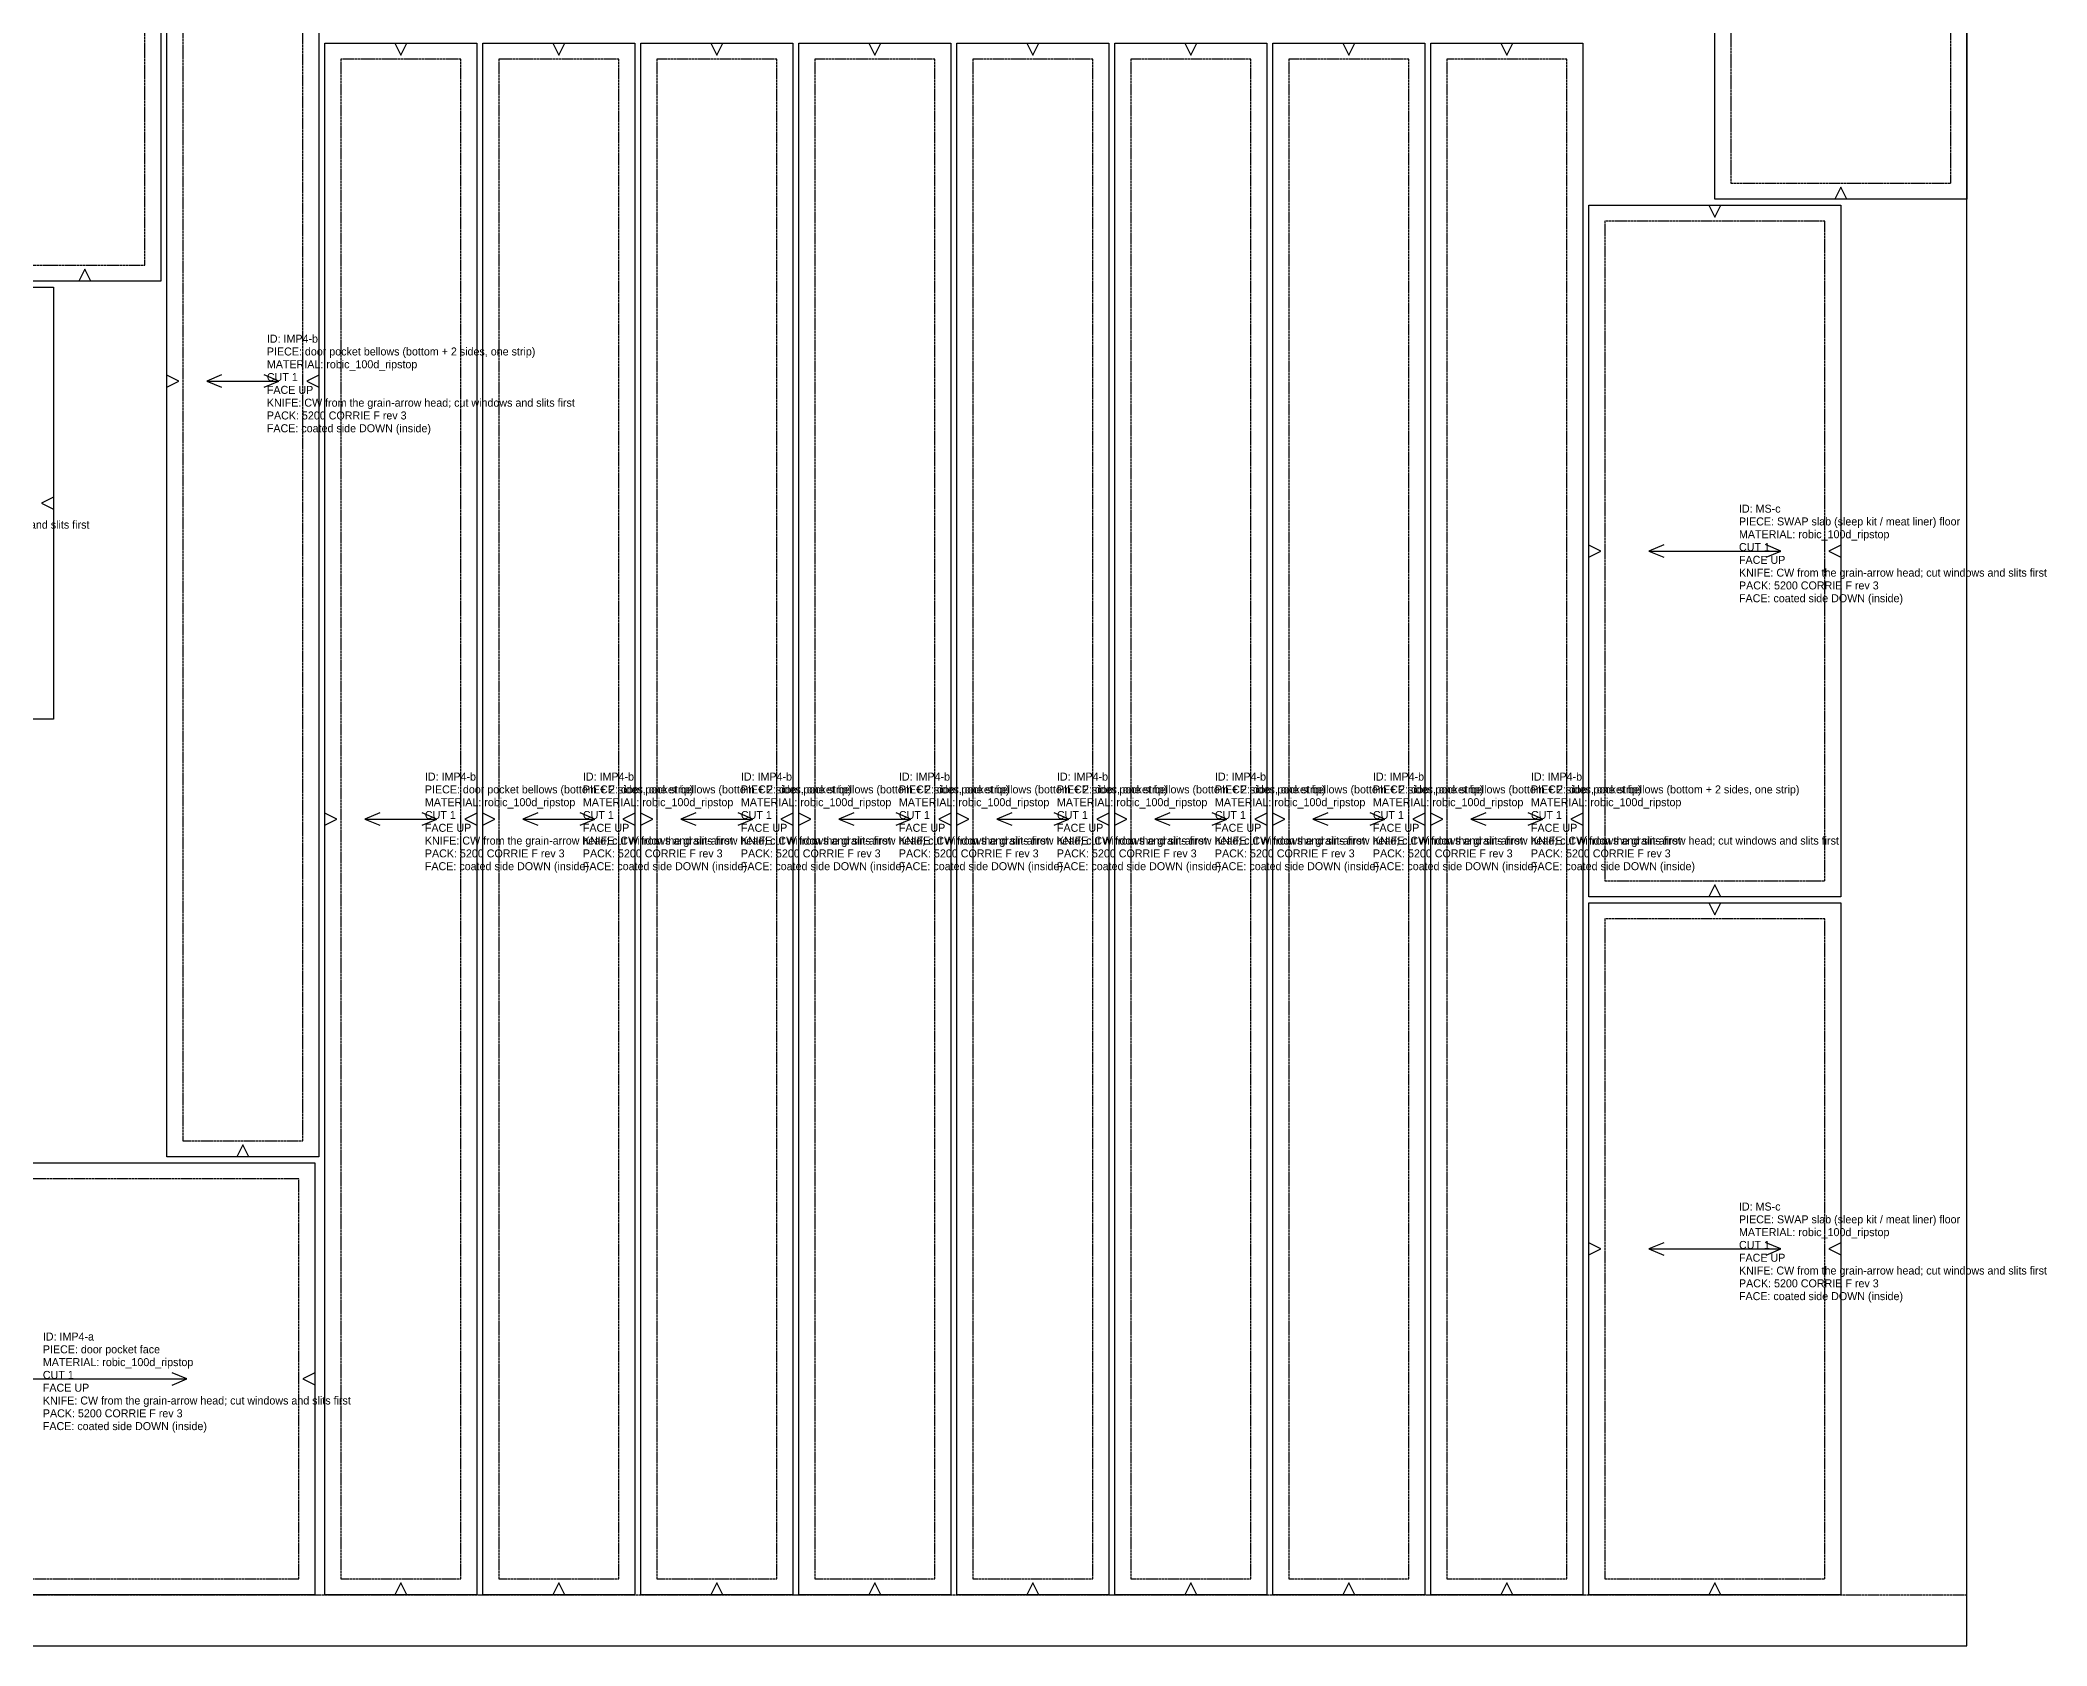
# Model space of a CAD drawing. Header units: millimetres. Extents: x 0 to 9408, y -22 to 1524.
# Drawn here: x 8342 to 9345, y 0 to 803 of the extents above; entities that cross this region are included whole.
import ezdxf

# ---------------------------------------------------------------- set-up
doc = ezdxf.new("R2010")
doc.units = ezdxf.units.MM
doc.linetypes.add('DASHED', pattern=[1.524, 1.27, -0.254])
for name, color, linetype in [('CUT', 7, 'Continuous'), ('GRAIN', 5, 'Continuous'), ('NOTCH', 1, 'Continuous'), ('SEW', 3, 'Continuous'), ('TEXT', 2, 'Continuous')]:
    doc.layers.add(name, color=color, linetype=linetype)

msp = doc.modelspace()

# ---------------------------------------------------------------- linework, layer by layer
at = {"layer": 'CUT'}
for points in [[(8326, 1458.5), (8402, 1458.5), (8402, 682.5), (8326, 682.5)], [(9179, 1069.5), (9305, 1069.5), (9305, 723.5), (9179, 723.5)], [(8405, 1020.5), (8481, 1020.5), (8481, 244.5), (8405, 244.5)], [(8484, 801.5), (8560, 801.5), (8560, 25.5), (8484, 25.5)], [(8563, 801.5), (8639, 801.5), (8639, 25.5), (8563, 25.5)], [(8642, 801.5), (8718, 801.5), (8718, 25.5), (8642, 25.5)], [(8721, 801.5), (8797, 801.5), (8797, 25.5), (8721, 25.5)], [(8800, 801.5), (8876, 801.5), (8876, 25.5), (8800, 25.5)], [(8879, 801.5), (8955, 801.5), (8955, 25.5), (8879, 25.5)], [(8958, 801.5), (9034, 801.5), (9034, 25.5), (8958, 25.5)], [(9037, 801.5), (9113, 801.5), (9113, 25.5), (9037, 25.5)], [(9116, 720.5), (9242, 720.5), (9242, 374.5), (9116, 374.5)], [(8052.3, 679.5), (8348.3, 679.5), (8348.3, 463.5), (8052.3, 463.5)], [(9116, 371.5), (9242, 371.5), (9242, 25.5), (9116, 25.5)], [(8183, 241.5), (8479, 241.5), (8479, 25.5), (8183, 25.5)]]:
    msp.add_lwpolyline(points, close=True, dxfattribs=at)
at = {"layer": 'GRAIN'}
for points in [[(8432.4, 635.6), (8425, 632.5), (8432.4, 629.4)], [(8425, 632.5), (8461, 632.5)], [(8453.6, 629.4), (8461, 632.5), (8453.6, 635.6)], [(9153.4, 550.6), (9146, 547.5), (9153.4, 544.4)], [(9146, 547.5), (9212, 547.5)], [(9204.6, 544.4), (9212, 547.5), (9204.6, 550.6)], [(8511.4, 416.6), (8504, 413.5), (8511.4, 410.4)], [(8504, 413.5), (8540, 413.5)], [(8532.6, 410.4), (8540, 413.5), (8532.6, 416.6)], [(8590.4, 416.6), (8583, 413.5), (8590.4, 410.4)], [(8583, 413.5), (8619, 413.5)], [(8611.6, 410.4), (8619, 413.5), (8611.6, 416.6)], [(8669.4, 416.6), (8662, 413.5), (8669.4, 410.4)], [(8662, 413.5), (8698, 413.5)], [(8690.6, 410.4), (8698, 413.5), (8690.6, 416.6)], [(8748.4, 416.6), (8741, 413.5), (8748.4, 410.4)], [(8741, 413.5), (8777, 413.5)], [(8769.6, 410.4), (8777, 413.5), (8769.6, 416.6)], [(8827.4, 416.6), (8820, 413.5), (8827.4, 410.4)], [(8820, 413.5), (8856, 413.5)], [(8848.6, 410.4), (8856, 413.5), (8848.6, 416.6)], [(8906.4, 416.6), (8899, 413.5), (8906.4, 410.4)], [(8899, 413.5), (8935, 413.5)], [(8927.6, 410.4), (8935, 413.5), (8927.6, 416.6)], [(8985.4, 416.6), (8978, 413.5), (8985.4, 410.4)], [(8978, 413.5), (9014, 413.5)], [(9006.6, 410.4), (9014, 413.5), (9006.6, 416.6)], [(9064.4, 416.6), (9057, 413.5), (9064.4, 410.4)], [(9057, 413.5), (9093, 413.5)], [(9085.6, 410.4), (9093, 413.5), (9085.6, 416.6)], [(9153.4, 201.6), (9146, 198.5), (9153.4, 195.4)], [(9204.6, 195.4), (9212, 198.5), (9204.6, 201.6)], [(9146, 198.5), (9212, 198.5)], [(8247, 133.5), (8415, 133.5)], [(8407.6, 130.4), (8415, 133.5), (8407.6, 136.6)]]:
    msp.add_lwpolyline(points, dxfattribs=at)
at = {"layer": 'NOTCH'}
for points in [[(8519, 801.5), (8522, 795.5), (8525, 801.5)], [(8598, 801.5), (8601, 795.5), (8604, 801.5)], [(8677, 801.5), (8680, 795.5), (8683, 801.5)], [(8756, 801.5), (8759, 795.5), (8762, 801.5)], [(8835, 801.5), (8838, 795.5), (8841, 801.5)], [(8914, 801.5), (8917, 795.5), (8920, 801.5)], [(8993, 801.5), (8996, 795.5), (8999, 801.5)], [(9072, 801.5), (9075, 795.5), (9078, 801.5)], [(9245, 723.5), (9242, 729.5), (9239, 723.5)], [(9176, 720.5), (9179, 714.5), (9182, 720.5)], [(8367, 682.5), (8364, 688.5), (8361, 682.5)], [(8405, 629.5), (8411, 632.5), (8405, 635.5)], [(8481, 635.5), (8475, 632.5), (8481, 629.5)], [(8348.3, 574.5), (8342.3, 571.5), (8348.3, 568.5)], [(9116, 544.5), (9122, 547.5), (9116, 550.5)], [(9242, 550.5), (9236, 547.5), (9242, 544.5)], [(8484, 410.5), (8490, 413.5), (8484, 416.5)], [(8560, 416.5), (8554, 413.5), (8560, 410.5)], [(8563, 410.5), (8569, 413.5), (8563, 416.5)], [(8639, 416.5), (8633, 413.5), (8639, 410.5)], [(8642, 410.5), (8648, 413.5), (8642, 416.5)], [(8718, 416.5), (8712, 413.5), (8718, 410.5)], [(8721, 410.5), (8727, 413.5), (8721, 416.5)], [(8797, 416.5), (8791, 413.5), (8797, 410.5)], [(8800, 410.5), (8806, 413.5), (8800, 416.5)], [(8876, 416.5), (8870, 413.5), (8876, 410.5)], [(8879, 410.5), (8885, 413.5), (8879, 416.5)], [(8955, 416.5), (8949, 413.5), (8955, 410.5)], [(8958, 410.5), (8964, 413.5), (8958, 416.5)], [(9034, 416.5), (9028, 413.5), (9034, 410.5)], [(9037, 410.5), (9043, 413.5), (9037, 416.5)], [(9113, 416.5), (9107, 413.5), (9113, 410.5)], [(9182, 374.5), (9179, 380.5), (9176, 374.5)], [(9176, 371.5), (9179, 365.5), (9182, 371.5)], [(8446, 244.5), (8443, 250.5), (8440, 244.5)], [(9116, 195.5), (9122, 198.5), (9116, 201.5)], [(9242, 201.5), (9236, 198.5), (9242, 195.5)], [(8479, 136.5), (8473, 133.5), (8479, 130.5)], [(8525, 25.5), (8522, 31.5), (8519, 25.5)], [(8604, 25.5), (8601, 31.5), (8598, 25.5)], [(8683, 25.5), (8680, 31.5), (8677, 25.5)], [(8762, 25.5), (8759, 31.5), (8756, 25.5)], [(8841, 25.5), (8838, 31.5), (8835, 25.5)], [(8920, 25.5), (8917, 31.5), (8914, 25.5)], [(8999, 25.5), (8996, 31.5), (8993, 25.5)], [(9078, 25.5), (9075, 31.5), (9072, 25.5)], [(9182, 25.5), (9179, 31.5), (9176, 25.5)]]:
    msp.add_lwpolyline(points, dxfattribs=at)
at = {"layer": 'SEW', "linetype": 'DASHED'}
for points in [[(8334, 1450.5), (8334, 690.5), (8394, 690.5), (8394, 1450.5)], [(9187, 1061.5), (9187, 731.5), (9297, 731.5), (9297, 1061.5)], [(8413, 1012.5), (8413, 252.5), (8473, 252.5), (8473, 1012.5)], [(8492, 793.5), (8492, 33.5), (8552, 33.5), (8552, 793.5)], [(8571, 793.5), (8571, 33.5), (8631, 33.5), (8631, 793.5)], [(8650, 793.5), (8650, 33.5), (8710, 33.5), (8710, 793.5)], [(8729, 793.5), (8729, 33.5), (8789, 33.5), (8789, 793.5)], [(8808, 793.5), (8808, 33.5), (8868, 33.5), (8868, 793.5)], [(8887, 793.5), (8887, 33.5), (8947, 33.5), (8947, 793.5)], [(8966, 793.5), (8966, 33.5), (9026, 33.5), (9026, 793.5)], [(9045, 793.5), (9045, 33.5), (9105, 33.5), (9105, 793.5)], [(9124, 712.5), (9124, 382.5), (9234, 382.5), (9234, 712.5)], [(9124, 363.5), (9124, 33.5), (9234, 33.5), (9234, 363.5)], [(8191, 233.5), (8191, 33.5), (8471, 33.5), (8471, 233.5)]]:
    msp.add_lwpolyline(points, close=True, dxfattribs=at)
at = {"layer": 'TEXT', "linetype": 'DASHED'}
msp.add_line((0, 25.5), (9305, 25.5), dxfattribs=at)
at = {"layer": 'TEXT'}
msp.add_lwpolyline([(0, 0), (9305, 0), (9305, 1524), (0, 1524)], close=True, dxfattribs=at)

# ---------------------------------------------------------------- texts
for s, p in [('ID: IMP4-b', (8455, 651.7)), ('PIECE: door pocket bellows (bottom + 2 sides, one strip)', (8455, 645.3)), ('MATERIAL: robic_100d_ripstop', (8455, 638.9)), ('CUT 1', (8455, 632.5)), ('FACE UP', (8455, 626.1)), ('KNIFE: CW from the grain-arrow head; cut windows and slits first', (8455, 619.7)), ('PACK: 5200 CORRIE F rev 3', (8455, 613.3)), ('FACE: coated side DOWN (inside)', (8455, 606.9)), ('KNIFE: CW from the grain-arrow head; cut windows and slits first', (8212.3, 558.7)), ('PIECE: SWAP slab (sleep kit / meat liner) floor', (9191, 560.3)), ('ID: MS-c', (9191, 566.7)), ('MATERIAL: robic_100d_ripstop', (9191, 553.9)), ('CUT 1', (9191, 547.5)), ('FACE UP', (9191, 541.1)), ('KNIFE: CW from the grain-arrow head; cut windows and slits first', (9191, 534.7)), ('PACK: 5200 CORRIE F rev 3', (9191, 528.3)), ('FACE: coated side DOWN (inside)', (9191, 521.9)), ('ID: IMP4-b', (8534, 432.7)), ('ID: IMP4-b', (8613, 432.7)), ('ID: IMP4-b', (8692, 432.7)), ('ID: IMP4-b', (8771, 432.7)), ('ID: IMP4-b', (8850, 432.7)), ('ID: IMP4-b', (8929, 432.7)), ('ID: IMP4-b', (9008, 432.7)), ('ID: IMP4-b', (9087, 432.7)), ('PIECE: door pocket bellows (bottom + 2 sides, one strip)', (8534, 426.3)), ('MATERIAL: robic_100d_ripstop', (8534, 419.9)), ('PIECE: door pocket bellows (bottom + 2 sides, one strip)', (8613, 426.3)), ('MATERIAL: robic_100d_ripstop', (8613, 419.9)), ('PIECE: door pocket bellows (bottom + 2 sides, one strip)', (8692, 426.3)), ('MATERIAL: robic_100d_ripstop', (8692, 419.9)), ('PIECE: door pocket bellows (bottom + 2 sides, one strip)', (8771, 426.3)), ('MATERIAL: robic_100d_ripstop', (8771, 419.9)), ('PIECE: door pocket bellows (bottom + 2 sides, one strip)', (8850, 426.3)), ('MATERIAL: robic_100d_ripstop', (8850, 419.9)), ('PIECE: door pocket bellows (bottom + 2 sides, one strip)', (8929, 426.3)), ('MATERIAL: robic_100d_ripstop', (8929, 419.9)), ('PIECE: door pocket bellows (bottom + 2 sides, one strip)', (9008, 426.3)), ('MATERIAL: robic_100d_ripstop', (9008, 419.9)), ('PIECE: door pocket bellows (bottom + 2 sides, one strip)', (9087, 426.3)), ('MATERIAL: robic_100d_ripstop', (9087, 419.9)), ('CUT 1', (8534, 413.5)), ('CUT 1', (8613, 413.5)), ('CUT 1', (8692, 413.5)), ('CUT 1', (8771, 413.5)), ('CUT 1', (8850, 413.5)), ('CUT 1', (8929, 413.5)), ('CUT 1', (9008, 413.5)), ('CUT 1', (9087, 413.5)), ('FACE UP', (8534, 407.1)), ('KNIFE: CW from the grain-arrow head; cut windows and slits first', (8534, 400.7)), ('FACE UP', (8613, 407.1)), ('KNIFE: CW from the grain-arrow head; cut windows and slits first', (8613, 400.7)), ('FACE UP', (8692, 407.1)), ('KNIFE: CW from the grain-arrow head; cut windows and slits first', (8692, 400.7)), ('FACE UP', (8771, 407.1)), ('KNIFE: CW from the grain-arrow head; cut windows and slits first', (8771, 400.7)), ('FACE UP', (8850, 407.1)), ('KNIFE: CW from the grain-arrow head; cut windows and slits first', (8850, 400.7)), ('FACE UP', (8929, 407.1)), ('KNIFE: CW from the grain-arrow head; cut windows and slits first', (8929, 400.7)), ('FACE UP', (9008, 407.1)), ('KNIFE: CW from the grain-arrow head; cut windows and slits first', (9008, 400.7)), ('FACE UP', (9087, 407.1)), ('KNIFE: CW from the grain-arrow head; cut windows and slits first', (9087, 400.7)), ('PACK: 5200 CORRIE F rev 3', (8534, 394.3)), ('FACE: coated side DOWN (inside)', (8534, 387.9)), ('PACK: 5200 CORRIE F rev 3', (8613, 394.3)), ('FACE: coated side DOWN (inside)', (8613, 387.9)), ('PACK: 5200 CORRIE F rev 3', (8692, 394.3)), ('FACE: coated side DOWN (inside)', (8692, 387.9)), ('PACK: 5200 CORRIE F rev 3', (8771, 394.3)), ('FACE: coated side DOWN (inside)', (8771, 387.9)), ('PACK: 5200 CORRIE F rev 3', (8850, 394.3)), ('FACE: coated side DOWN (inside)', (8850, 387.9)), ('PACK: 5200 CORRIE F rev 3', (8929, 394.3)), ('FACE: coated side DOWN (inside)', (8929, 387.9)), ('PACK: 5200 CORRIE F rev 3', (9008, 394.3)), ('FACE: coated side DOWN (inside)', (9008, 387.9)), ('PACK: 5200 CORRIE F rev 3', (9087, 394.3)), ('FACE: coated side DOWN (inside)', (9087, 387.9)), ('ID: MS-c', (9191, 217.7)), ('PIECE: SWAP slab (sleep kit / meat liner) floor', (9191, 211.3)), ('CUT 1', (9191, 198.5)), ('MATERIAL: robic_100d_ripstop', (9191, 204.9)), ('FACE UP', (9191, 192.1)), ('KNIFE: CW from the grain-arrow head; cut windows and slits first', (9191, 185.7)), ('PACK: 5200 CORRIE F rev 3', (9191, 179.3)), ('FACE: coated side DOWN (inside)', (9191, 172.9)), ('PIECE: door pocket face', (8343, 146.3)), ('ID: IMP4-a', (8343, 152.7)), ('MATERIAL: robic_100d_ripstop', (8343, 139.9)), ('CUT 1', (8343, 133.5)), ('FACE UP', (8343, 127.1)), ('KNIFE: CW from the grain-arrow head; cut windows and slits first', (8343, 120.7)), ('PACK: 5200 CORRIE F rev 3', (8343, 114.3)), ('FACE: coated side DOWN (inside)', (8343, 107.9))]:
    msp.add_text(s, height=4, dxfattribs=at).set_placement(p)

doc.saveas('drawing.dxf')
